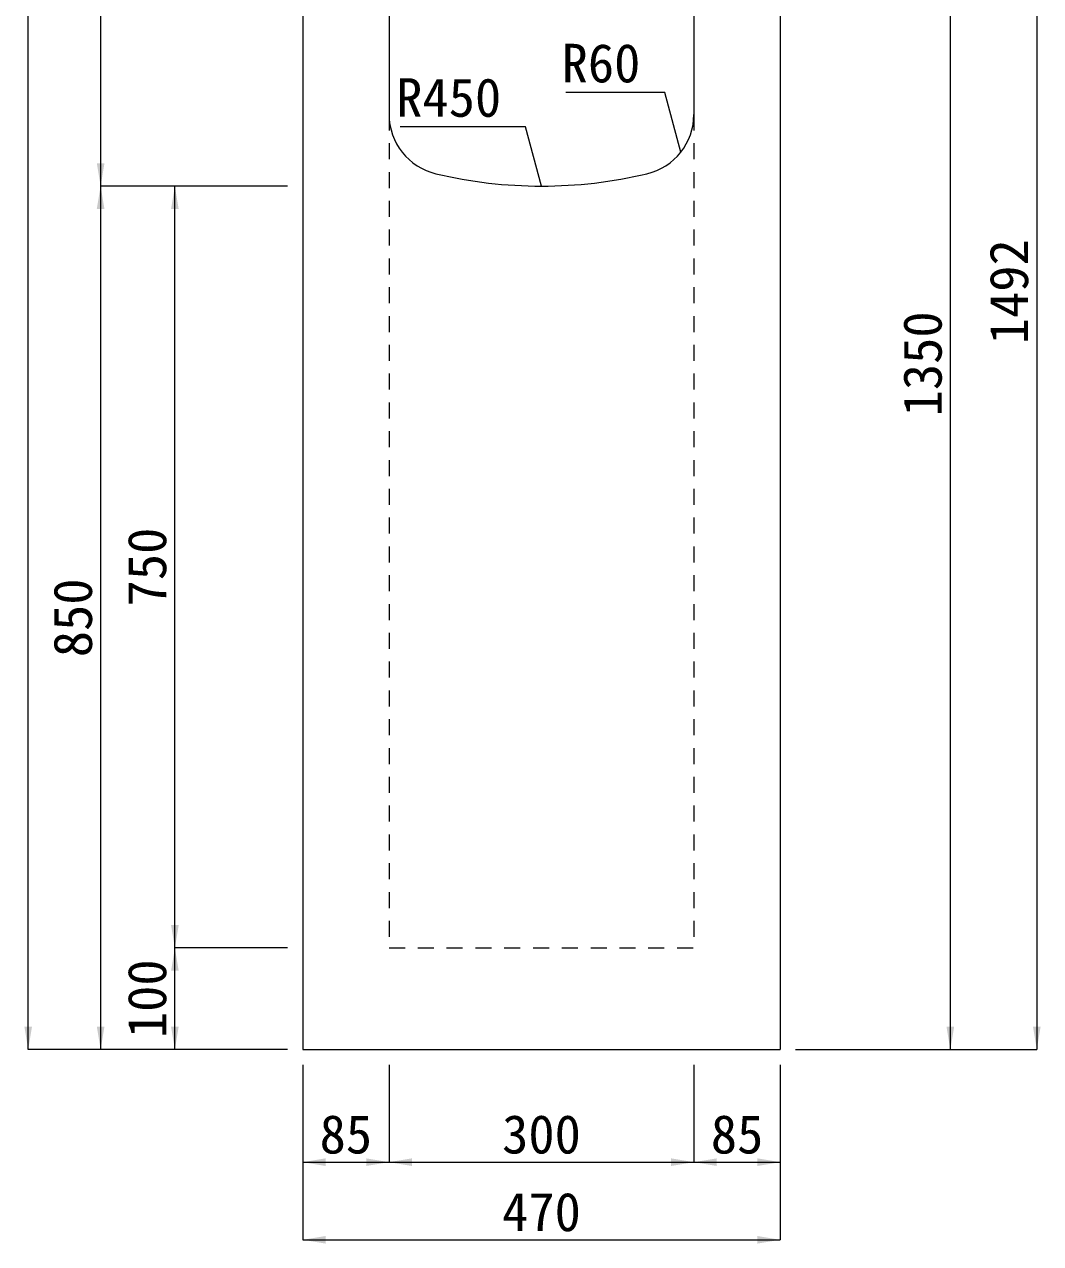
# Model space of a CAD drawing. Units: millimetres at full size. Extents: x -3301 to 90699, y 107523 to 139162.
# Drawn here: x 21643 to 22644, y 113262 to 114463 of the extents above; entities that cross this region are included whole.
import ezdxf
from ezdxf.enums import TextEntityAlignment as Align

# ---------------------------------------------------------------- set-up
doc = ezdxf.new("R2010")
doc.units = ezdxf.units.MM
doc.header["$LTSCALE"] = 21
doc.linetypes.add('USER1', pattern=[1.35, 0.75, -0.6])
for name, color, linetype, lineweight in [('寸法線', 7, 'Continuous', 9), ('引出線', 4, 'Continuous', 9), ('本体', 2, 'Continuous', 9)]:
    doc.layers.add(name, color=color, linetype=linetype, lineweight=lineweight)
doc.styles.add('ＭＳ ゴシック', font='')
doc.styles.get('ＭＳ ゴシック').set_extended_font_data('MS Gothic')

# ---------------------------------------------------------------- blocks, each defined once
blk = doc.blocks.new('filled_arrow')
at = {"color": 0, "linetype": 'Continuous', "lineweight": -2}
blk.add_solid([(7.5, 1.25), (0, 0), (7.5, -1.25)], dxfattribs=at)

msp = doc.modelspace()

# ---------------------------------------------------------------- linework, layer by layer
at = {"layer": '寸法線'}
for p, q in [((22639.77, 114945.37), (22639.77, 113453.37)), ((21647.2, 113453.37), (21647.2, 114883.37)), ((21718.47, 114803.37), (21718.47, 114303.37)), ((22554.68, 113453.37), (22554.68, 114803.37)), ((21902.31, 114303.37), (21718.47, 114303.37)), ((21718.47, 114303.37), (21718.47, 113453.37)), ((21902.31, 114303.37), (21718.47, 114303.37)), ((21791.54, 113553.37), (21791.54, 114303.37)), ((21902.31, 114303.37), (21791.54, 114303.37)), ((21902.31, 113553.37), (21791.54, 113553.37)), ((21791.54, 113453.37), (21791.54, 113553.37)), ((21902.31, 113553.37), (21791.54, 113553.37)), ((21902.31, 113453.37), (21647.2, 113453.37)), ((21902.31, 113453.37), (21718.47, 113453.37)), ((21902.31, 113453.37), (21791.54, 113453.37)), ((22402.31, 113453.37), (22639.77, 113453.37)), ((22402.31, 113453.37), (22554.68, 113453.37)), ((21917.31, 113438.37), (21917.31, 113342.51)), ((21917.31, 113438.37), (21917.31, 113266.08)), ((22002.31, 113438.37), (22002.31, 113342.51)), ((22002.31, 113438.37), (22002.31, 113342.51)), ((22302.31, 113438.37), (22302.31, 113342.51)), ((22302.31, 113438.37), (22302.31, 113342.51)), ((22387.31, 113438.37), (22387.31, 113342.51)), ((22387.31, 113438.37), (22387.31, 113266.08)), ((21917.31, 113342.51), (22002.31, 113342.51)), ((22002.31, 113342.51), (22302.31, 113342.51)), ((22302.31, 113342.51), (22387.31, 113342.51)), ((21917.31, 113266.08), (22387.31, 113266.08))]:
    msp.add_line(p, q, dxfattribs=at)
at = {"layer": '引出線'}
for points in [[(22289.38, 114336.69), (22273.64, 114395.43), (22176.13, 114395.43)], [(22152.31, 114303.37), (22136.71, 114361.58), (22013.22, 114361.58)]]:
    msp.add_lwpolyline(points, dxfattribs=at)
at = {"layer": '本体', "lineweight": 20}
for p, q in [((21917.31, 114803.37), (21917.31, 113453.37)), ((22002.31, 114803.37), (22002.31, 114373.9)), ((22302.31, 114803.37), (22302.31, 114373.9)), ((22387.31, 114803.37), (22387.31, 113453.37)), ((21917.31, 113453.37), (22387.31, 113453.37))]:
    msp.add_line(p, q, dxfattribs=at)
at = {"layer": '本体', "linetype": 'USER1'}
for p, q in [((22002.31, 114373.9), (22002.31, 113553.37)), ((22302.31, 114373.9), (22302.31, 113553.37)), ((22002.31, 113553.37), (22302.31, 113553.37))]:
    msp.add_line(p, q, dxfattribs=at)
at = {"layer": '本体', "lineweight": 13}
for centre, radius, start, end in [((22062.31, 114373.9), 60, 180, 256.65764), ((22242.31, 114373.9), 60, 283.34236, 0), ((22152.31, 114753.37), 450, 256.65764, 283.34236)]:
    msp.add_arc(centre, radius, start, end, dxfattribs=at)

# ---------------------------------------------------------------- block references
at = {"layer": '寸法線', "xscale": 3, "yscale": 3}
for p, rotation in [((21718.47, 114303.37), 90), ((21718.47, 114303.37), 270), ((21791.54, 114303.37), 270), ((21791.54, 113553.37), 90), ((21791.54, 113553.37), 270), ((21647.2, 113453.37), 90), ((21718.47, 113453.37), 90), ((21791.54, 113453.37), 90), ((22554.68, 113453.37), 90), ((22639.77, 113453.37), 90), ((22002.31, 113342.51), 180), ((22302.31, 113342.51), 180), ((22387.31, 113342.51), 180), ((22387.31, 113266.08), 180)]:
    msp.add_blockref('filled_arrow', p, dxfattribs=dict(at, rotation=rotation))
for p in [(21917.31, 113342.51), (22002.31, 113342.51), (22302.31, 113342.51), (21917.31, 113266.08)]:
    msp.add_blockref('filled_arrow', p, dxfattribs=at)
at = {"layer": '引出線', "xscale": 0.0667, "yscale": 0.0667, "rotation": 105}
for p in [(22289.38, 114336.69), (22152.31, 114303.37)]:
    msp.add_blockref('filled_arrow', p, dxfattribs=at)

# ---------------------------------------------------------------- texts
at = {"layer": '寸法線', "style": 'ＭＳ ゴシック'}
for s, p in [('1492', (22612.27, 114199.37)), ('1350', (22527.18, 114128.37)), ('750', (21764.04, 113928.37)), ('850', (21690.97, 113878.37)), ('100', (21764.04, 113503.37))]:
    msp.add_text(s, height=37.98, rotation=90, dxfattribs=at).set_placement(p, align=Align.MIDDLE_CENTER)
for s, p in [('85', (21959.81, 113370.01)), ('300', (22152.31, 113370.01)), ('85', (22344.81, 113370.01)), ('470', (22152.31, 113293.58))]:
    msp.add_text(s, height=37.98, dxfattribs=at).set_placement(p, align=Align.MIDDLE_CENTER)
at = {"layer": '引出線', "style": 'ＭＳ ゴシック'}
for s, p in [('R60', (22249.64, 114443.43)), ('R450', (22112.71, 114409.58))]:
    msp.add_text(s, height=37.98, dxfattribs=at).set_placement(p, align=Align.TOP_RIGHT)

doc.saveas('drawing.dxf')
